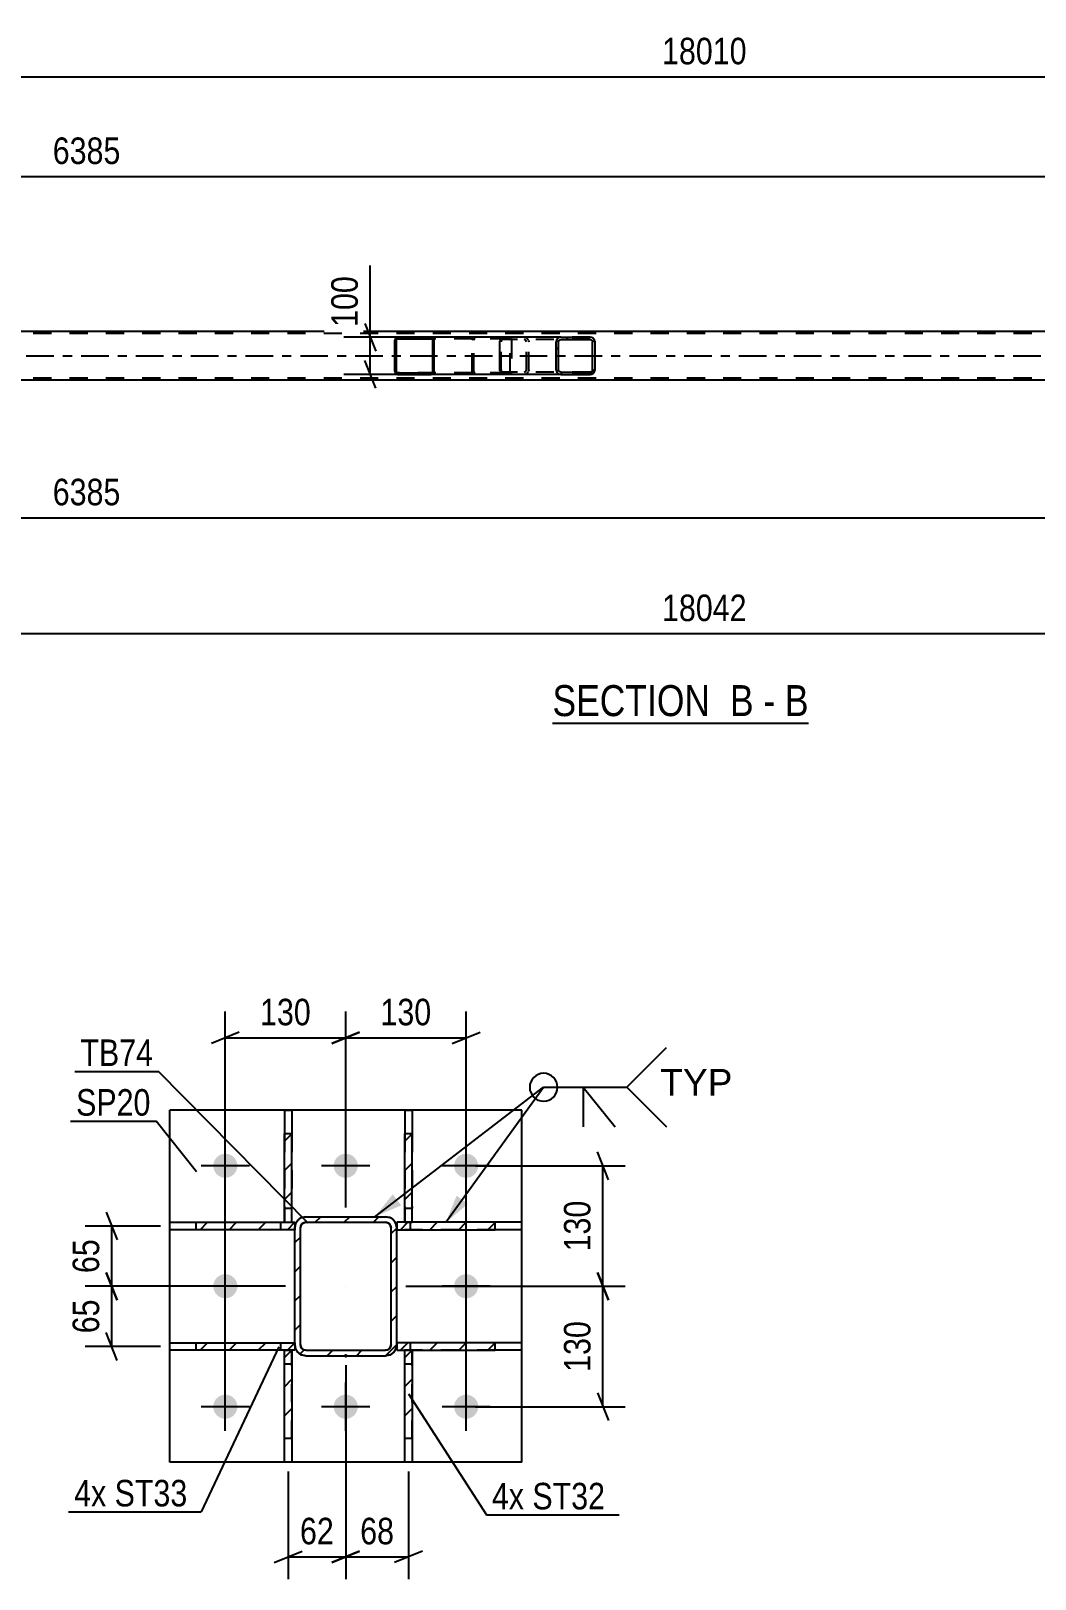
# Model space of a CAD drawing. Header units: millimetres. Extents: x -45 to 796, y -433 to 161.
# Drawn here: x 312.4 to 420.8, y -328 to -161 of the extents above; entities that cross this region are included whole.
import ezdxf

# ---------------------------------------------------------------- set-up
doc = ezdxf.new("R2010")
doc.units = ezdxf.units.MM
doc.linetypes.add('DXK_LINE_DOT2', pattern=[3.9198, 1.9599, -1.9599])
doc.linetypes.add('DXK_LINE_DOT3', pattern=[5.9187, 2.979, -0.9799, 0.9799, -0.9799])
doc.styles.add('Arial', font='arial.ttf', dxfattribs={"height": 0.2})
doc.styles.add('Arial Narrow', font='ARIALN.TTF', dxfattribs={"height": 0.2})

# ---------------------------------------------------------------- blocks, each defined once
blk = doc.blocks.new('Unknown-814760973-12 - 5989')
at = {"color": 6, "linetype": 'Continuous'}
blk.add_line((368.73, -235.67), (396.38, -235.67), dxfattribs=at)
at = {"color": 0, "linetype": 'Continuous'}
for points in [[(386.84, -234.92), (386.84, -231.42), (368.73, -231.42), (368.73, -234.92)], [(390.45, -234.92), (390.45, -231.42), (387.89, -231.42), (387.89, -234.92)], [(392.77, -234.92), (392.77, -231.42), (391.5, -231.42), (391.5, -234.92)], [(396.38, -234.92), (396.38, -231.42), (393.82, -231.42), (393.82, -234.92)]]:
    blk.add_wipeout(points, dxfattribs=at)
at = {"color": 7, "linetype": 'Continuous', "style": 'Arial Narrow'}
for s, p in [('SECTION ', (368.73, -234.92)), ('B', (387.89, -234.92)), ('B', (393.82, -234.92)), ('-', (391.5, -234.92))]:
    blk.add_text(s, height=3.34, dxfattribs=at).set_placement(p)
blk = doc.blocks.new('Part-814760973-6229 - 5989')
at = {"color": 2, "linetype": 'Continuous'}
for p, q in [((714.46, -193.4), (45.58, -193.4)), ((445.34, -198.68), (195.94, -198.68))]:
    blk.add_line(p, q, dxfattribs=at)
at = {"color": 7, "linetype": 'DXK_LINE_DOT2'}
for p, q in [((714.46, -193.64), (45.58, -193.64)), ((714.46, -198.44), (45.58, -198.44))]:
    blk.add_line(p, q, dxfattribs=at)
at = {"color": 7, "linetype": 'DXK_LINE_DOT3'}
blk.add_line((45.58, -196.04), (714.46, -196.04), dxfattribs=at)
blk = doc.blocks.new('Part-814760973-6286 - 5989')
at = {"linetype": 'Continuous'}
h = blk.add_hatch(dxfattribs=at)
h.set_pattern_fill('', scale=0.7, style=0, pattern_type=0)
h.set_pattern_definition([(45, (373.2769, -194.3386), (-1.57154, 1.57154), [])])
h.paths.add_polyline_path([(373.32, -194.52), (373.28, -194.34), (373.17, -194.18), (373, -194.08), (372.81, -194.04), (369.63, -194.04), (369.44, -194.08), (369.27, -194.18), (369.16, -194.34), (369.13, -194.52), (369.13, -197.56), (369.16, -197.75), (369.27, -197.9), (369.44, -198.01), (369.63, -198.04), (372.81, -198.04), (373, -198.01), (373.17, -197.9), (373.28, -197.75), (373.32, -197.56)])
h.paths.add_polyline_path([(373.04, -197.65), (372.99, -197.73), (372.91, -197.78), (372.81, -197.8), (369.63, -197.8), (369.53, -197.78), (369.45, -197.73), (369.4, -197.65), (369.38, -197.56), (369.38, -194.52), (369.4, -194.43), (369.45, -194.35), (369.53, -194.3), (369.63, -194.28), (372.81, -194.28), (372.91, -194.3), (372.99, -194.35), (373.04, -194.43), (373.06, -194.52), (373.06, -197.56)])
at = {"color": 2, "linetype": 'Continuous'}
for p, q in [((363.06, -194.52), (363.08, -194.34)), ((363.06, -197.56), (363.06, -194.52)), ((363.08, -194.34), (363.14, -194.18)), ((363.14, -194.18), (363.22, -194.08)), ((363.22, -194.08), (363.33, -194.04)), ((369.63, -194.04), (363.33, -194.04)), ((369.16, -194.34), (369.13, -194.52)), ((369.13, -197.56), (369.13, -194.52)), ((369.38, -194.52), (369.4, -194.43)), ((369.38, -197.56), (369.38, -194.52)), ((369.4, -194.43), (369.45, -194.35)), ((369.63, -194.04), (369.44, -194.08)), ((369.45, -194.35), (369.53, -194.3)), ((369.53, -194.3), (369.63, -194.28)), ((369.63, -194.04), (372.81, -194.04)), ((369.63, -194.28), (372.81, -194.28)), ((373, -194.08), (372.81, -194.04)), ((372.81, -194.28), (372.91, -194.3)), ((372.91, -194.3), (372.99, -194.35)), ((372.99, -194.35), (373.04, -194.43)), ((373.04, -194.43), (373.06, -194.52)), ((373.06, -197.56), (373.06, -194.52)), ((373.32, -194.52), (373.28, -194.34)), ((373.32, -197.56), (373.32, -194.52)), ((363.08, -197.75), (363.06, -197.56)), ((363.14, -197.9), (363.08, -197.75)), ((363.22, -198.01), (363.14, -197.9)), ((363.33, -198.04), (363.22, -198.01)), ((369.63, -198.04), (363.33, -198.04)), ((369.13, -197.56), (369.16, -197.75)), ((369.4, -197.65), (369.38, -197.56)), ((369.45, -197.73), (369.4, -197.65)), ((369.44, -198.01), (369.63, -198.04)), ((369.53, -197.78), (369.45, -197.73)), ((369.63, -197.8), (369.53, -197.78)), ((369.63, -197.8), (372.81, -197.8)), ((369.63, -198.04), (372.81, -198.04)), ((372.91, -197.78), (372.81, -197.8)), ((372.81, -198.04), (373, -198.01)), ((372.99, -197.73), (372.91, -197.78)), ((373.04, -197.65), (372.99, -197.73)), ((373.06, -197.56), (373.04, -197.65)), ((373.28, -197.75), (373.32, -197.56))]:
    blk.add_line(p, q, dxfattribs=at)
at = {"color": 7, "linetype": 'DXK_LINE_DOT2'}
for p, q in [((363.2, -194.43), (363.19, -194.52)), ((363.19, -197.56), (363.19, -194.52)), ((363.23, -194.35), (363.2, -194.43)), ((363.28, -194.3), (363.23, -194.35)), ((363.33, -194.28), (363.28, -194.3)), ((372.81, -194.28), (363.33, -194.28)), ((364.32, -194.28), (364.32, -194.04)), ((365.66, -194.04), (365.85, -194.08)), ((365.76, -194.3), (365.66, -194.28)), ((365.84, -194.35), (365.76, -194.3)), ((365.89, -194.43), (365.84, -194.35)), ((365.91, -194.52), (365.89, -194.43)), ((365.91, -197.56), (365.91, -194.52)), ((366.13, -194.34), (366.16, -194.52)), ((366.16, -197.56), (366.16, -194.52)), ((372.81, -194.04), (369.63, -194.04)), ((363.19, -197.56), (363.2, -197.65)), ((363.2, -197.65), (363.23, -197.73)), ((363.23, -197.73), (363.28, -197.78)), ((363.28, -197.78), (363.33, -197.8)), ((372.81, -197.8), (363.33, -197.8)), ((364.32, -198.04), (364.32, -197.8)), ((365.66, -197.8), (365.76, -197.78)), ((365.85, -198.01), (365.66, -198.04)), ((365.76, -197.78), (365.84, -197.73)), ((365.84, -197.73), (365.89, -197.65)), ((365.89, -197.65), (365.91, -197.56)), ((366.16, -197.56), (366.13, -197.75)), ((372.81, -198.04), (369.63, -198.04))]:
    blk.add_line(p, q, dxfattribs=at)
for centre, start, end in [((365.68, -194.54), 23.8494, 68.8059), ((365.68, -197.55), 291.1941, 336.1506)]:
    blk.add_arc(centre, 0.492, start, end, dxfattribs=at)
at = {"color": 2, "linetype": 'Continuous'}
for centre, start, end in [((369.61, -194.54), 111.1941, 156.1506), ((372.83, -194.54), 23.8494, 68.8059), ((369.61, -197.55), 203.8494, 248.8059), ((372.83, -197.55), 291.1941, 336.1506)]:
    blk.add_arc(centre, 0.492, start, end, dxfattribs=at)
blk = doc.blocks.new('Part-814760973-6343 - 5989')
at = {"linetype": 'Continuous'}
h = blk.add_hatch(dxfattribs=at)
h.set_pattern_fill('', scale=0.7, style=0, pattern_type=0)
h.set_pattern_definition([(45, (355.9449, -194.2398), (-1.57154, 1.57154), [])])
h.paths.add_polyline_path([(355.97, -194.36), (355.94, -194.24), (355.87, -194.14), (355.76, -194.07), (355.63, -194.04), (352.05, -194.04), (351.92, -194.07), (351.81, -194.14), (351.74, -194.24), (351.71, -194.36), (351.71, -197.72), (351.74, -197.84), (351.81, -197.95), (351.92, -198.02), (352.05, -198.04), (355.63, -198.04), (355.76, -198.02), (355.87, -197.95), (355.94, -197.84), (355.97, -197.72)])
h.paths.add_polyline_path([(355.79, -197.78), (355.75, -197.84), (355.7, -197.87), (355.63, -197.88), (352.05, -197.88), (351.99, -197.87), (351.93, -197.84), (351.9, -197.78), (351.88, -197.72), (351.88, -194.36), (351.9, -194.3), (351.93, -194.25), (351.99, -194.21), (352.05, -194.2), (355.63, -194.2), (355.7, -194.21), (355.75, -194.25), (355.79, -194.3), (355.8, -194.36), (355.8, -197.72)])
at = {"color": 2, "linetype": 'Continuous'}
for p, q in [((351.74, -194.24), (351.71, -194.36)), ((351.71, -197.72), (351.71, -194.36)), ((351.88, -194.36), (351.9, -194.3)), ((351.88, -197.72), (351.88, -194.36)), ((351.9, -194.3), (351.93, -194.25)), ((352.05, -194.04), (351.92, -194.07)), ((351.93, -194.25), (351.99, -194.21)), ((351.99, -194.21), (352.05, -194.2)), ((352.05, -194.04), (355.63, -194.04)), ((352.05, -194.2), (355.63, -194.2)), ((363.33, -194.04), (355.63, -194.04)), ((355.76, -194.07), (355.63, -194.04)), ((355.63, -194.2), (355.7, -194.21)), ((355.7, -194.21), (355.75, -194.25)), ((355.75, -194.25), (355.79, -194.3)), ((355.79, -194.3), (355.8, -194.36)), ((355.8, -197.72), (355.8, -194.36)), ((355.97, -194.36), (355.94, -194.24)), ((355.97, -197.72), (355.97, -194.36)), ((351.71, -197.72), (351.74, -197.84)), ((351.9, -197.78), (351.88, -197.72)), ((351.93, -197.84), (351.9, -197.78)), ((351.92, -198.02), (352.05, -198.04)), ((351.99, -197.87), (351.93, -197.84)), ((352.05, -197.88), (351.99, -197.87)), ((352.05, -197.88), (355.63, -197.88)), ((352.05, -198.04), (355.63, -198.04)), ((355.7, -197.87), (355.63, -197.88)), ((355.63, -198.04), (355.76, -198.02)), ((363.33, -198.04), (355.63, -198.04)), ((355.75, -197.84), (355.7, -197.87)), ((355.79, -197.78), (355.75, -197.84)), ((355.8, -197.72), (355.79, -197.78)), ((355.94, -197.84), (355.97, -197.72))]:
    blk.add_line(p, q, dxfattribs=at)
at = {"color": 7, "linetype": 'DXK_LINE_DOT2'}
for p, q in [((355.63, -194.04), (352.05, -194.04)), ((363.98, -194.2), (352.05, -194.2)), ((360.06, -194.36), (360.09, -194.24)), ((360.06, -197.72), (360.06, -194.36)), ((360.25, -194.3), (360.23, -194.36)), ((360.23, -197.72), (360.23, -194.36)), ((360.28, -194.25), (360.25, -194.3)), ((360.27, -194.07), (360.4, -194.04)), ((360.34, -194.21), (360.28, -194.25)), ((360.4, -194.2), (360.34, -194.21)), ((363.98, -194.04), (363.33, -194.04)), ((363.98, -194.04), (364.11, -194.07)), ((364.04, -194.21), (363.98, -194.2)), ((364.1, -194.25), (364.04, -194.21)), ((364.14, -194.3), (364.1, -194.25)), ((364.15, -194.36), (364.14, -194.3)), ((364.15, -197.72), (364.15, -194.36)), ((364.29, -194.24), (364.32, -194.34)), ((364.32, -194.34), (364.32, -194.36)), ((364.32, -194.36), (364.32, -197.72)), ((363.98, -197.88), (352.05, -197.88)), ((355.63, -198.04), (352.05, -198.04)), ((360.09, -197.84), (360.06, -197.72)), ((360.23, -197.72), (360.25, -197.78)), ((360.25, -197.78), (360.28, -197.84)), ((360.4, -198.04), (360.27, -198.02)), ((360.28, -197.84), (360.3, -197.84)), ((360.3, -197.84), (360.34, -197.87)), ((360.34, -197.87), (360.4, -197.88)), ((363.98, -198.04), (363.33, -198.04)), ((363.98, -197.88), (364.04, -197.87)), ((364.11, -198.02), (363.98, -198.04)), ((364.04, -197.87), (364.1, -197.84)), ((364.1, -197.84), (364.14, -197.78)), ((364.14, -197.78), (364.15, -197.72)), ((364.32, -197.72), (364.29, -197.84))]:
    blk.add_line(p, q, dxfattribs=at)
at = {"color": 2, "linetype": 'Continuous'}
for centre, start, end in [((352.04, -194.38), 110.7583, 155.68), ((355.64, -194.38), 24.32, 69.2417), ((352.04, -197.71), 204.32, 249.2417), ((355.64, -197.71), 290.7583, 335.68)]:
    blk.add_arc(centre, 0.331, start, end, dxfattribs=at)
at = {"color": 7, "linetype": 'DXK_LINE_DOT2'}
for centre, start, end in [((360.39, -194.38), 110.7583, 155.68), ((360.39, -197.71), 204.32, 249.2417), ((363.99, -197.71), 290.7583, 335.68)]:
    blk.add_arc(centre, 0.331, start, end, dxfattribs=at)
blk = doc.blocks.new('Part-814760973-2307 - 2176')
at = {"linetype": 'Continuous'}
h = blk.add_hatch(dxfattribs=at)
h.set_pattern_fill('', scale=0.7, style=0, pattern_type=0)
h.set_pattern_definition([(45, (353.5912, -303.3426), (-1.57154, 1.57154), [])])
h.paths.add_polyline_path([(353.59, -312.89), (353.59, -303.34), (352.79, -303.34), (352.79, -312.89)])
at = {"color": 7, "linetype": 'DXK_LINE_DOT2'}
for p, q in [((352.79, -304.84), (352.79, -303.34)), ((352.79, -303.34), (353.59, -303.34)), ((353.59, -312.89), (353.59, -303.34)), ((352.79, -304.84), (353.59, -304.84)), ((352.79, -312.89), (352.79, -304.84))]:
    blk.add_line(p, q, dxfattribs=at)
at = {"color": 2, "linetype": 'Continuous'}
for p, q in [((352.79, -312.89), (352.79, -303.34)), ((352.79, -303.34), (353.59, -303.34)), ((353.59, -303.34), (353.59, -312.89)), ((352.79, -315.45), (352.79, -312.89)), ((353.59, -312.89), (352.79, -312.89)), ((353.59, -312.89), (353.59, -315.45)), ((353.59, -315.45), (352.79, -315.45))]:
    blk.add_line(p, q, dxfattribs=at)
blk = doc.blocks.new('Part-814760973-2292 - 2176')
at = {"linetype": 'Continuous'}
h = blk.add_hatch(dxfattribs=at)
h.set_pattern_fill('', scale=0.7, style=0, pattern_type=0)
h.set_pattern_definition([(45, (340.5918, -303.3426), (-1.57154, 1.57154), [])])
h.paths.add_polyline_path([(340.59, -312.89), (340.59, -303.34), (339.79, -303.34), (339.79, -312.89)])
at = {"color": 7, "linetype": 'DXK_LINE_DOT2'}
for p, q in [((339.79, -304.84), (339.79, -303.34)), ((339.79, -303.34), (340.59, -303.34)), ((340.59, -312.89), (340.59, -303.34)), ((339.79, -304.84), (340.59, -304.84)), ((339.79, -312.89), (339.79, -304.84))]:
    blk.add_line(p, q, dxfattribs=at)
at = {"color": 2, "linetype": 'Continuous'}
for p, q in [((339.79, -312.89), (339.79, -303.34)), ((339.79, -303.34), (340.59, -303.34)), ((340.59, -303.34), (340.59, -312.89)), ((339.79, -315.45), (339.79, -312.89)), ((340.59, -312.89), (339.79, -312.89)), ((340.59, -312.89), (340.59, -315.45)), ((340.59, -315.45), (339.79, -315.45))]:
    blk.add_line(p, q, dxfattribs=at)
blk = doc.blocks.new('Bolt-814760973-2268 - 2176')
at = {"linetype": 'Continuous'}
for points in [[(332.11, -283.45, -1), (334.71, -283.45, -1)], [(345.11, -283.45, -1), (347.71, -283.45, -1)], [(358.11, -283.45, -1), (360.71, -283.45, -1)], [(332.11, -296.45, -1), (334.71, -296.45, -1)], [(358.11, -296.45, -1), (360.71, -296.45, -1)], [(332.11, -309.45, -1), (334.71, -309.45, -1)], [(345.11, -309.45, -1), (347.71, -309.45, -1)], [(358.11, -309.45, -1), (360.71, -309.45, -1)]]:
    blk.add_hatch(color=1, dxfattribs=at).paths.add_polyline_path(points)
at = {"color": 1, "linetype": 'Continuous'}
for p, q in [((333.41, -286.05), (333.41, -280.85)), ((346.41, -286.05), (346.41, -280.85)), ((359.41, -286.05), (359.41, -280.85)), ((336.01, -283.45), (330.81, -283.45)), ((349.01, -283.45), (343.81, -283.45)), ((362.01, -283.45), (356.81, -283.45)), ((333.41, -299.05), (333.41, -293.85)), ((359.41, -299.05), (359.41, -293.85)), ((336.01, -296.45), (330.81, -296.45)), ((362.01, -296.45), (356.81, -296.45)), ((333.41, -312.05), (333.41, -306.85)), ((346.41, -312.05), (346.41, -306.85)), ((359.41, -312.05), (359.41, -306.85)), ((336.01, -309.45), (330.81, -309.45)), ((349.01, -309.45), (343.81, -309.45)), ((362.01, -309.45), (356.81, -309.45))]:
    blk.add_line(p, q, dxfattribs=at)
blk = doc.blocks.new('Part-814760973-2308 - 2176')
at = {"linetype": 'Continuous'}
h = blk.add_hatch(dxfattribs=at)
h.set_pattern_fill('', scale=0.7, style=0, pattern_type=0)
h.set_pattern_definition([(45, (340.9066, -302.5527), (-1.57154, 1.57154), [])])
h.paths.add_polyline_path([(340.91, -303.35), (340.91, -302.55), (330.26, -302.55), (330.26, -303.35)])
at = {"color": 2, "linetype": 'Continuous'}
for p, q in [((327.41, -303.35), (327.41, -302.55)), ((327.41, -302.55), (330.26, -302.55)), ((330.26, -303.35), (327.41, -303.35)), ((330.26, -302.55), (340.91, -302.55)), ((330.26, -303.35), (330.26, -302.55)), ((340.91, -303.35), (330.26, -303.35)), ((340.91, -302.55), (340.91, -303.35))]:
    blk.add_line(p, q, dxfattribs=at)
at = {"color": 7, "linetype": 'DXK_LINE_DOT2'}
for p, q in [((330.26, -302.55), (340.91, -302.55)), ((340.91, -303.35), (330.26, -303.35)), ((339.41, -303.35), (339.41, -302.55)), ((340.91, -302.55), (340.91, -303.35))]:
    blk.add_line(p, q, dxfattribs=at)
blk = doc.blocks.new('Part-814760973-2287 - 2176')
at = {"color": 2, "linetype": 'Continuous'}
for p, q in [((327.41, -315.45), (327.41, -277.45)), ((365.41, -277.45), (327.41, -277.45)), ((365.41, -315.45), (365.41, -277.45)), ((365.41, -315.45), (327.41, -315.45))]:
    blk.add_line(p, q, dxfattribs=at)
blk = doc.blocks.new('Part-814760973-2309 - 2176')
at = {"linetype": 'Continuous'}
h = blk.add_hatch(dxfattribs=at)
h.set_pattern_fill('', scale=0.7, style=0, pattern_type=0)
h.set_pattern_definition([(45, (340.9066, -289.5527), (-1.57154, 1.57154), [])])
h.paths.add_polyline_path([(340.91, -290.35), (340.91, -289.55), (330.26, -289.55), (330.26, -290.35)])
at = {"color": 2, "linetype": 'Continuous'}
for p, q in [((327.41, -290.35), (327.41, -289.55)), ((327.41, -289.55), (330.26, -289.55)), ((330.26, -290.35), (327.41, -290.35)), ((330.26, -289.55), (340.91, -289.55)), ((330.26, -290.35), (330.26, -289.55)), ((340.91, -290.35), (330.26, -290.35)), ((340.91, -289.55), (340.91, -290.35))]:
    blk.add_line(p, q, dxfattribs=at)
at = {"color": 7, "linetype": 'DXK_LINE_DOT2'}
for p, q in [((330.26, -289.55), (340.91, -289.55)), ((340.91, -290.35), (330.26, -290.35)), ((339.41, -290.35), (339.41, -289.55)), ((340.91, -289.55), (340.91, -290.35))]:
    blk.add_line(p, q, dxfattribs=at)
blk = doc.blocks.new('Part-814760973-2324 - 2176')
at = {"linetype": 'Continuous'}
h = blk.add_hatch(dxfattribs=at)
h.set_pattern_fill('', scale=0.7, style=0, pattern_type=0)
h.set_pattern_definition([(45, (362.5547, -302.5525), (-1.57154, 1.57154), [])])
h.paths.add_polyline_path([(362.55, -303.35), (362.55, -302.55), (351.91, -302.55), (351.91, -303.35)])
at = {"color": 7, "linetype": 'DXK_LINE_DOT2'}
for p, q in [((362.55, -302.55), (351.91, -302.55)), ((351.91, -302.55), (351.91, -303.35)), ((362.55, -303.35), (351.91, -303.35)), ((353.41, -303.35), (353.41, -302.55))]:
    blk.add_line(p, q, dxfattribs=at)
at = {"color": 2, "linetype": 'Continuous'}
for p, q in [((362.55, -302.55), (351.91, -302.55)), ((351.91, -302.55), (351.91, -303.35)), ((351.91, -303.35), (362.55, -303.35)), ((365.41, -302.55), (362.55, -302.55)), ((362.55, -303.35), (362.55, -302.55)), ((365.41, -303.35), (362.55, -303.35)), ((365.41, -303.35), (365.41, -302.55))]:
    blk.add_line(p, q, dxfattribs=at)
blk = doc.blocks.new('Part-814760973-2329 - 2176')
at = {"linetype": 'Continuous'}
h = blk.add_hatch(dxfattribs=at)
h.set_pattern_fill('', scale=0.7, style=0, pattern_type=0)
h.set_pattern_definition([(45, (362.5547, -289.5525), (-1.57154, 1.57154), [])])
h.paths.add_polyline_path([(362.55, -290.35), (362.55, -289.55), (351.91, -289.55), (351.91, -290.35)])
at = {"color": 7, "linetype": 'DXK_LINE_DOT2'}
for p, q in [((362.55, -289.55), (351.91, -289.55)), ((351.91, -289.55), (351.91, -290.35)), ((362.55, -290.35), (351.91, -290.35)), ((353.41, -290.35), (353.41, -289.55))]:
    blk.add_line(p, q, dxfattribs=at)
at = {"color": 2, "linetype": 'Continuous'}
for p, q in [((362.55, -289.55), (351.91, -289.55)), ((351.91, -289.55), (351.91, -290.35)), ((351.91, -290.35), (362.55, -290.35)), ((365.41, -289.55), (362.55, -289.55)), ((362.55, -290.35), (362.55, -289.55)), ((365.41, -290.35), (362.55, -290.35)), ((365.41, -290.35), (365.41, -289.55))]:
    blk.add_line(p, q, dxfattribs=at)
blk = doc.blocks.new('Part-814760973-2334 - 2176')
at = {"linetype": 'Continuous'}
h = blk.add_hatch(dxfattribs=at)
h.set_pattern_fill('', scale=0.7, style=0, pattern_type=0)
h.set_pattern_definition([(45, (340.5913, -280.0063), (-1.57154, 1.57154), [])])
h.paths.add_polyline_path([(340.59, -289.54), (340.59, -280.01), (339.79, -280.01), (339.79, -289.54)])
at = {"color": 2, "linetype": 'Continuous'}
for p, q in [((339.79, -277.45), (339.79, -280.01)), ((339.79, -277.45), (340.59, -277.45)), ((340.59, -277.45), (340.59, -280.01)), ((339.79, -289.54), (339.79, -280.01)), ((340.59, -280.01), (339.79, -280.01)), ((340.59, -289.54), (340.59, -280.01)), ((339.79, -289.54), (340.59, -289.54))]:
    blk.add_line(p, q, dxfattribs=at)
at = {"color": 7, "linetype": 'DXK_LINE_DOT2'}
for p, q in [((339.79, -280.01), (339.79, -289.54)), ((340.59, -280.01), (340.59, -288.04)), ((339.79, -288.04), (340.59, -288.04)), ((340.59, -289.54), (340.59, -288.04)), ((339.79, -289.54), (340.59, -289.54))]:
    blk.add_line(p, q, dxfattribs=at)
blk = doc.blocks.new('Part-814760973-2339 - 2176')
at = {"linetype": 'Continuous'}
h = blk.add_hatch(dxfattribs=at)
h.set_pattern_fill('', scale=0.7, style=0, pattern_type=0)
h.set_pattern_definition([(45, (353.5907, -280.0063), (-1.57154, 1.57154), [])])
h.paths.add_polyline_path([(353.59, -289.54), (353.59, -280.01), (352.79, -280.01), (352.79, -289.54)])
at = {"color": 2, "linetype": 'Continuous'}
for p, q in [((352.79, -277.45), (352.79, -280.01)), ((352.79, -277.45), (353.59, -277.45)), ((353.59, -277.45), (353.59, -280.01)), ((352.79, -289.54), (352.79, -280.01)), ((353.59, -280.01), (352.79, -280.01)), ((353.59, -289.54), (353.59, -280.01)), ((352.79, -289.54), (353.59, -289.54))]:
    blk.add_line(p, q, dxfattribs=at)
at = {"color": 7, "linetype": 'DXK_LINE_DOT2'}
for p, q in [((352.79, -280.01), (352.79, -289.54)), ((353.59, -280.01), (353.59, -288.04)), ((352.79, -288.04), (353.59, -288.04)), ((353.59, -289.54), (353.59, -288.04)), ((352.79, -289.54), (353.59, -289.54))]:
    blk.add_line(p, q, dxfattribs=at)
blk = doc.blocks.new('Part-814760973-2345 - 2176')
at = {"linetype": 'Continuous'}
h = blk.add_hatch(dxfattribs=at)
h.set_pattern_fill('', scale=0.7, style=0, pattern_type=0)
h.set_pattern_definition([(45, (351.9066, -302.75), (-1.57154, 1.57154), [])])
h.paths.add_polyline_path([(351.82, -303.21), (351.91, -302.75), (351.91, -290.15), (351.82, -289.69), (351.56, -289.3), (351.17, -289.04), (350.71, -288.95), (342.11, -288.95), (341.65, -289.04), (341.26, -289.3), (341, -289.69), (340.91, -290.15), (340.91, -302.75), (341, -303.21), (341.26, -303.6), (341.65, -303.86), (342.11, -303.95), (350.71, -303.95), (351.17, -303.86), (351.56, -303.6)])
h.paths.add_polyline_path([(350.94, -303.3), (350.71, -303.35), (342.11, -303.35), (341.88, -303.3), (341.68, -303.17), (341.55, -302.98), (341.51, -302.75), (341.51, -290.15), (341.55, -289.92), (341.68, -289.73), (341.88, -289.6), (342.11, -289.55), (350.71, -289.55), (350.94, -289.6), (351.13, -289.73), (351.26, -289.92), (351.31, -290.15), (351.31, -302.75), (351.26, -302.98), (351.13, -303.17)])
blk.add_hatch(color=30, dxfattribs=at).paths.add_polyline_path([(346.41, -304.05, -1), (346.41, -303.85, -1)])
at = {"color": 7, "linetype": 'DXK_LINE_DOT2'}
for p, q in [((341.65, -289.04), (342.11, -288.95)), ((342.11, -288.95), (350.71, -288.95)), ((350.71, -288.95), (351.17, -289.04)), ((340.91, -290.15), (341, -289.69)), ((340.91, -302.75), (340.91, -290.15)), ((341.55, -289.92), (341.51, -290.15)), ((341.51, -302.75), (341.51, -290.15)), ((341.68, -289.73), (341.55, -289.92)), ((341.88, -289.6), (341.68, -289.73)), ((342.11, -289.55), (341.88, -289.6)), ((342.11, -289.55), (350.71, -289.55)), ((350.94, -289.6), (350.71, -289.55)), ((351.13, -289.73), (350.94, -289.6)), ((351.26, -289.92), (351.13, -289.73)), ((351.31, -290.15), (351.26, -289.92)), ((351.31, -302.75), (351.31, -290.15)), ((351.82, -289.69), (351.91, -290.15)), ((351.91, -302.75), (351.91, -290.15)), ((341, -303.21), (340.91, -302.75)), ((341.51, -302.75), (341.55, -302.98)), ((341.55, -302.98), (341.68, -303.17)), ((342.11, -303.95), (341.65, -303.86)), ((341.68, -303.17), (341.88, -303.3)), ((341.88, -303.3), (342.11, -303.35)), ((342.11, -303.35), (350.71, -303.35)), ((342.11, -303.95), (350.71, -303.95)), ((350.71, -303.35), (350.94, -303.3)), ((351.17, -303.86), (350.71, -303.95)), ((350.94, -303.3), (351.13, -303.17)), ((351.13, -303.17), (351.26, -302.98)), ((351.26, -302.98), (351.31, -302.75)), ((351.91, -302.75), (351.82, -303.21))]:
    blk.add_line(p, q, dxfattribs=at)
at = {"color": 2, "linetype": 'Continuous'}
for p, q in [((342.11, -288.95), (341.65, -289.04)), ((342.11, -288.95), (350.71, -288.95)), ((351.17, -289.04), (350.71, -288.95)), ((341, -289.69), (340.91, -290.15)), ((340.91, -302.75), (340.91, -290.15)), ((341.51, -290.15), (341.55, -289.92)), ((341.51, -302.75), (341.51, -290.15)), ((341.55, -289.92), (341.68, -289.73)), ((341.68, -289.73), (341.88, -289.6)), ((341.88, -289.6), (342.11, -289.55)), ((342.11, -289.55), (350.71, -289.55)), ((350.71, -289.55), (350.94, -289.6)), ((350.94, -289.6), (351.13, -289.73)), ((351.13, -289.73), (351.26, -289.92)), ((351.26, -289.92), (351.31, -290.15)), ((351.31, -302.75), (351.31, -290.15)), ((351.91, -290.15), (351.82, -289.69)), ((351.91, -302.75), (351.91, -290.15)), ((340.91, -302.75), (341, -303.21)), ((341.55, -302.98), (341.51, -302.75)), ((341.68, -303.17), (341.55, -302.98)), ((341.65, -303.86), (342.11, -303.95)), ((341.88, -303.3), (341.68, -303.17)), ((342.11, -303.35), (341.88, -303.3)), ((342.11, -303.35), (350.71, -303.35)), ((342.11, -303.95), (350.71, -303.95)), ((350.94, -303.3), (350.71, -303.35)), ((350.71, -303.95), (351.17, -303.86)), ((351.13, -303.17), (350.94, -303.3)), ((351.26, -302.98), (351.13, -303.17)), ((351.31, -302.75), (351.26, -302.98)), ((351.82, -303.21), (351.91, -302.75))]:
    blk.add_line(p, q, dxfattribs=at)
at = {"color": 7, "linetype": 'DXK_LINE_DOT3'}
blk.add_line((346.41, -296.45), (346.41, -296.45), dxfattribs=at)
at = {"color": 30, "linetype": 'DXK_LINE_DOT3'}
blk.add_line((346.41, -303.95), (346.41, -303.95), dxfattribs=at)
at = {"color": 30, "linetype": 'Continuous'}
blk.add_circle((346.41, -303.95), 0.1, dxfattribs=at)
at = {"color": 7, "linetype": 'DXK_LINE_DOT2'}
for centre, start, end in [((342.11, -290.15), 112.5, 157.5), ((350.71, -290.15), 22.5, 67.5), ((342.11, -302.75), 202.5, 247.5), ((350.71, -302.75), 292.5, 337.5)]:
    blk.add_arc(centre, 1.2, start, end, dxfattribs=at)
at = {"color": 2, "linetype": 'Continuous'}
for centre, start, end in [((342.11, -290.15), 112.5, 157.5), ((350.71, -290.15), 22.5, 67.5), ((342.11, -302.75), 202.5, 247.5), ((350.71, -302.75), 292.5, 337.5)]:
    blk.add_arc(centre, 1.2, start, end, dxfattribs=at)
blk = doc.blocks.new('StraightDimension-814760973-11910 - 5989')
at = {"color": 7, "linetype": 'Continuous'}
for p, q in [((348.46, -192.54), (349.66, -195.54)), ((359.06, -194.04), (346.21, -194.04)), ((349.06, -198.04), (349.06, -194.04)), ((349.66, -199.54), (348.46, -196.54)), ((359.06, -198.04), (346.21, -198.04))]:
    blk.add_line(p, q, dxfattribs=at)
at = {"color": 0}
blk.add_wipeout([(348.31, -186.83), (344.11, -186.83), (344.11, -193.52), (348.31, -193.52)], dxfattribs=at)
at = {"color": 7, "linetype": 'Continuous'}
blk.add_line((349.06, -194.04), (349.06, -186.31), dxfattribs=at)
blk.add_line((349.06, -194.04), (349.06, -186.31), dxfattribs=at)
at = {"color": 3, "style": 'Arial Narrow'}
blk.add_text('100', height=2.863, rotation=90.0002, dxfattribs=at).set_placement((347.71, -192.92))
blk = doc.blocks.new('StraightDimension-814760973-6436 - 5989')
at = {"color": 7, "linetype": 'Continuous'}
blk.add_line((45.58, -165.93), (724.68, -165.93), dxfattribs=at)
at = {"color": 0}
blk.add_wipeout([(390.3, -165.18), (390.3, -160.98), (379.96, -160.98), (379.96, -165.18)], dxfattribs=at)
at = {"color": 3, "style": 'Arial Narrow'}
blk.add_text('18010', height=2.863, dxfattribs=at).set_placement((380.56, -164.58))
blk = doc.blocks.new('StraightDimension-814760973-6367 - 5989')
at = {"color": 7, "linetype": 'Continuous'}
blk.add_line((190.74, -176.69), (446.14, -176.69), dxfattribs=at)
at = {"color": 0}
blk.add_wipeout([(322.69, -175.94), (322.69, -171.74), (314.18, -171.74), (314.18, -175.94)], dxfattribs=at)
at = {"color": 3, "style": 'Arial Narrow'}
blk.add_text('6385', height=2.863, dxfattribs=at).set_placement((314.78, -175.34))
blk = doc.blocks.new('StraightDimension-814760973-6388 - 5989')
at = {"color": 7, "linetype": 'Continuous'}
blk.add_line((190.74, -213.52), (446.14, -213.52), dxfattribs=at)
at = {"color": 0}
blk.add_wipeout([(322.69, -212.77), (322.69, -208.57), (314.18, -208.57), (314.18, -212.77)], dxfattribs=at)
at = {"color": 3, "style": 'Arial Narrow'}
blk.add_text('6385', height=2.863, dxfattribs=at).set_placement((314.78, -212.17))
blk = doc.blocks.new('StraightDimension-814760973-6457 - 5989')
at = {"color": 7, "linetype": 'Continuous'}
blk.add_line((44.94, -226.02), (725.32, -226.02), dxfattribs=at)
at = {"color": 0}
blk.add_wipeout([(390.3, -225.27), (390.3, -221.07), (379.96, -221.07), (379.96, -225.27)], dxfattribs=at)
at = {"color": 3, "style": 'Arial Narrow'}
blk.add_text('18042', height=2.863, dxfattribs=at).set_placement((380.56, -224.67))
blk = doc.blocks.new('StraightDimension-814760973-2438 - 2176')
at = {"color": 7, "linetype": 'Continuous'}
for p, q in [((320.54, -294.95), (321.74, -297.95)), ((339.91, -296.45), (318.29, -296.45)), ((321.14, -302.95), (321.14, -296.45)), ((321.74, -304.45), (320.54, -301.45)), ((326.41, -302.95), (318.29, -302.95))]:
    blk.add_line(p, q, dxfattribs=at)
at = {"color": 0}
blk.add_wipeout([(320.39, -297.27), (316.19, -297.27), (316.19, -302.13), (320.39, -302.13)], dxfattribs=at)
at = {"color": 3, "style": 'Arial Narrow'}
blk.add_text('65', height=2.863, rotation=90.0002, dxfattribs=at).set_placement((319.79, -301.53))
blk = doc.blocks.new('StraightDimension-814760973-2419 - 2176')
at = {"color": 7, "linetype": 'Continuous'}
for p, q in [((333.41, -308.45), (333.41, -266.79)), ((346.41, -287.95), (346.41, -266.79)), ((334.91, -269.04), (331.91, -270.24)), ((333.41, -269.64), (346.41, -269.64)), ((344.91, -270.24), (347.91, -269.04))]:
    blk.add_line(p, q, dxfattribs=at)
at = {"color": 0}
blk.add_wipeout([(343.25, -268.89), (343.25, -264.69), (336.56, -264.69), (336.56, -268.89)], dxfattribs=at)
at = {"color": 3, "style": 'Arial Narrow'}
blk.add_text('130', height=2.863, dxfattribs=at).set_placement((337.16, -268.29))
blk = doc.blocks.new('StraightDimension-814760973-2481 - 2176')
at = {"color": 7, "linetype": 'Continuous'}
for p, q in [((346.41, -304.95), (346.41, -328.05)), ((353.19, -316.45), (353.19, -328.05)), ((344.91, -326.25), (347.91, -325.05)), ((346.41, -325.65), (353.19, -325.65)), ((354.69, -325.05), (351.69, -326.25))]:
    blk.add_line(p, q, dxfattribs=at)
at = {"color": 0}
blk.add_wipeout([(352.23, -324.9), (352.23, -320.7), (347.37, -320.7), (347.37, -324.9)], dxfattribs=at)
at = {"color": 3, "style": 'Arial Narrow'}
blk.add_text('68', height=2.863, dxfattribs=at).set_placement((347.97, -324.3))
blk = doc.blocks.new('StraightDimension-814760973-2428 - 2176')
at = {"color": 7, "linetype": 'Continuous'}
for p, q in [((346.41, -287.95), (346.41, -266.79)), ((359.41, -308.45), (359.41, -266.79)), ((347.91, -269.04), (344.91, -270.24)), ((346.41, -269.64), (359.41, -269.64)), ((357.91, -270.24), (360.91, -269.04))]:
    blk.add_line(p, q, dxfattribs=at)
at = {"color": 0}
blk.add_wipeout([(356.25, -268.89), (356.25, -264.69), (349.56, -264.69), (349.56, -268.89)], dxfattribs=at)
at = {"color": 3, "style": 'Arial Narrow'}
blk.add_text('130', height=2.863, dxfattribs=at).set_placement((350.16, -268.29))
blk = doc.blocks.new('StraightDimension-814760973-2444 - 2176')
at = {"color": 7, "linetype": 'Continuous'}
for p, q in [((320.54, -288.45), (321.74, -291.45)), ((326.41, -289.95), (318.29, -289.95)), ((321.14, -296.45), (321.14, -289.95)), ((321.74, -297.95), (320.54, -294.95)), ((339.91, -296.45), (318.29, -296.45))]:
    blk.add_line(p, q, dxfattribs=at)
at = {"color": 0}
blk.add_wipeout([(320.39, -290.77), (316.19, -290.77), (316.19, -295.63), (320.39, -295.63)], dxfattribs=at)
at = {"color": 3, "style": 'Arial Narrow'}
blk.add_text('65', height=2.863, rotation=90.0002, dxfattribs=at).set_placement((319.79, -295.03))
blk = doc.blocks.new('StraightDimension-814760973-2451 - 2176')
at = {"color": 7, "linetype": 'Continuous'}
for p, q in [((374.78, -284.95), (373.58, -281.95)), ((360.41, -283.45), (376.58, -283.45)), ((374.18, -296.45), (374.18, -283.45)), ((373.58, -294.95), (374.78, -297.95)), ((352.91, -296.45), (376.58, -296.45))]:
    blk.add_line(p, q, dxfattribs=at)
at = {"color": 0}
blk.add_wipeout([(373.43, -286.61), (369.23, -286.61), (369.23, -293.29), (373.43, -293.29)], dxfattribs=at)
at = {"color": 3, "style": 'Arial Narrow'}
blk.add_text('130', height=2.863, rotation=90.0002, dxfattribs=at).set_placement((372.83, -292.69))
blk = doc.blocks.new('StraightDimension-814760973-2461 - 2176')
at = {"color": 7, "linetype": 'Continuous'}
for p, q in [((374.78, -297.95), (373.58, -294.95)), ((352.91, -296.45), (376.58, -296.45)), ((374.18, -309.45), (374.18, -296.45)), ((373.58, -307.95), (374.78, -310.95)), ((360.41, -309.45), (376.58, -309.45))]:
    blk.add_line(p, q, dxfattribs=at)
at = {"color": 0}
blk.add_wipeout([(373.43, -299.61), (369.23, -299.61), (369.23, -306.29), (373.43, -306.29)], dxfattribs=at)
at = {"color": 3, "style": 'Arial Narrow'}
blk.add_text('130', height=2.863, rotation=90.0002, dxfattribs=at).set_placement((372.83, -305.69))
blk = doc.blocks.new('StraightDimension-814760973-2472 - 2176')
at = {"color": 7, "linetype": 'Continuous'}
for p, q in [((346.41, -304.95), (346.41, -328.05)), ((340.19, -316.45), (340.19, -328.05)), ((338.69, -326.25), (341.69, -325.05)), ((340.19, -325.65), (346.41, -325.65)), ((347.91, -325.05), (344.91, -326.25))]:
    blk.add_line(p, q, dxfattribs=at)
at = {"color": 0}
blk.add_wipeout([(345.73, -324.9), (345.73, -320.7), (340.87, -320.7), (340.87, -324.9)], dxfattribs=at)
at = {"color": 3, "style": 'Arial Narrow'}
blk.add_text('62', height=2.863, dxfattribs=at).set_placement((341.47, -324.3))
blk = doc.blocks.new('Mark-814760973-2283 - 2176')
at = {"color": 0}
blk.add_wipeout([(325.34, -278.04), (325.34, -275.04), (317.3, -275.04), (317.3, -278.04)], dxfattribs=at)
blk.add_wipeout([(325.34, -278.04), (325.34, -275.04), (317.3, -275.04), (317.3, -278.04)], dxfattribs=at)
at = {"color": 30, "linetype": 'Continuous'}
for p in [(316.7, -278.64), (330.29, -284.11)]:
    blk.add_line(p, (325.94, -278.64), dxfattribs=at)
at = {"color": 3, "style": 'Arial Narrow'}
blk.add_text('SP20', height=2.863, dxfattribs=at).set_placement((317.3, -278.04))
blk = doc.blocks.new('Mark-814760973-2341 - 2176')
at = {"color": 0}
blk.add_wipeout([(325.61, -272.68), (325.61, -269.68), (317.76, -269.68), (317.76, -272.68)], dxfattribs=at)
blk.add_wipeout([(325.61, -272.68), (325.61, -269.68), (317.76, -269.68), (317.76, -272.68)], dxfattribs=at)
at = {"color": 30, "linetype": 'Continuous'}
for p in [(317.16, -273.28), (342.36, -289.66)]:
    blk.add_line(p, (326.21, -273.28), dxfattribs=at)
at = {"color": 3, "style": 'Arial Narrow'}
blk.add_text('TB74', height=2.863, dxfattribs=at).set_placement((317.76, -272.68))
blk = doc.blocks.new('WeldMark-814760973-2490 - 2176')
at = {"linetype": 'Continuous'}
for points in [[(352.4, -287.72), (349.56, -288.95), (351.48, -286.53)], [(359.6, -287.56), (357.23, -289.55), (358.38, -286.68)]]:
    blk.add_hatch(color=30, dxfattribs=at).paths.add_polyline_path(points)
at = {"color": 30, "linetype": 'Continuous'}
for p, q in [((349.56, -288.95), (367.77, -274.97)), ((357.23, -289.55), (367.77, -274.97)), ((367.77, -274.97), (376.77, -274.97))]:
    blk.add_line(p, q, dxfattribs=at)
at = {"color": 3, "linetype": 'Continuous'}
for q in [(375.48, -279.26), (372.05, -279.26)]:
    blk.add_line((372.05, -274.97), q, dxfattribs=at)
for start, end in [(90, 270), (270, 90)]:
    blk.add_arc((367.77, -274.97), 1.5, start, end, dxfattribs=at)
at = {"color": 0, "linetype": 'Continuous'}
blk.add_wipeout([(388.14, -275.87), (388.14, -272.87), (380.37, -272.87), (380.37, -275.87)], dxfattribs=at)
blk.add_wipeout([(388.14, -275.87), (388.14, -272.87), (380.37, -272.87), (380.37, -275.87)], dxfattribs=at)
at = {"color": 3, "linetype": 'Continuous'}
for q in [(381.05, -270.68), (381.05, -279.26)]:
    blk.add_line((376.77, -274.97), q, dxfattribs=at)
at = {"color": 3, "linetype": 'Continuous', "style": 'Arial'}
blk.add_text('TYP', height=2.865, dxfattribs=at).set_placement((380.37, -275.87))
blk = doc.blocks.new('MarkSet-814760973-2548 - 2176')
at = {"color": 0}
for points in [[(365.66, -320.53), (365.66, -317.53), (362.19, -317.53), (362.19, -320.53)], [(374.42, -320.53), (374.42, -317.53), (366.56, -317.53), (366.56, -320.53)]]:
    blk.add_wipeout(points, dxfattribs=at)
for points in [[(365.66, -320.53), (365.66, -317.53), (362.19, -317.53), (362.19, -320.53)], [(374.42, -320.53), (374.42, -317.53), (366.56, -317.53), (366.56, -320.53)]]:
    blk.add_wipeout(points, dxfattribs=at)
at = {"color": 30, "linetype": 'Continuous'}
for p, q in [((353.17, -308.05), (361.59, -321.13)), ((361.59, -321.13), (375.92, -321.13))]:
    blk.add_line(p, q, dxfattribs=at)
at = {"color": 3, "style": 'Arial Narrow'}
for s, p in [('4x', (362.19, -320.53)), ('ST32', (366.56, -320.53))]:
    blk.add_text(s, height=2.863, dxfattribs=at).set_placement(p)
blk = doc.blocks.new('MarkSet-814760973-2578 - 2176')
at = {"color": 30, "linetype": 'Continuous'}
blk.add_line((339.18, -302.98), (330.82, -320.81), dxfattribs=at)
at = {"color": 0}
for points in [[(320.56, -320.21), (320.56, -317.21), (317.09, -317.21), (317.09, -320.21)], [(329.32, -320.21), (329.32, -317.21), (321.46, -317.21), (321.46, -320.21)]]:
    blk.add_wipeout(points, dxfattribs=at)
for points in [[(320.56, -320.21), (320.56, -317.21), (317.09, -317.21), (317.09, -320.21)], [(329.32, -320.21), (329.32, -317.21), (321.46, -317.21), (321.46, -320.21)]]:
    blk.add_wipeout(points, dxfattribs=at)
at = {"color": 30, "linetype": 'Continuous'}
blk.add_line((316.49, -320.81), (330.82, -320.81), dxfattribs=at)
at = {"color": 3, "style": 'Arial Narrow'}
for s, p in [('4x', (317.09, -320.21)), ('ST33', (321.46, -320.21))]:
    blk.add_text(s, height=2.863, dxfattribs=at).set_placement(p)

msp = doc.modelspace()

# ---------------------------------------------------------------- block references
for name in ['Part-814760973-6229 - 5989', 'Part-814760973-6343 - 5989', 'Part-814760973-6286 - 5989', 'StraightDimension-814760973-6388 - 5989', 'Unknown-814760973-12 - 5989', 'Part-814760973-2287 - 2176', 'Part-814760973-2334 - 2176', 'Part-814760973-2339 - 2176', 'Bolt-814760973-2268 - 2176', 'Part-814760973-2345 - 2176', 'Part-814760973-2309 - 2176', 'Part-814760973-2329 - 2176', 'Part-814760973-2308 - 2176', 'Part-814760973-2292 - 2176', 'Part-814760973-2324 - 2176', 'Part-814760973-2307 - 2176']:
    msp.add_blockref(name, (0, 0))

# ---------------------------------------------------------------- next in the draw order: block references
for name in ['StraightDimension-814760973-11910 - 5989', 'StraightDimension-814760973-6457 - 5989', 'Mark-814760973-2283 - 2176', 'StraightDimension-814760973-2438 - 2176']:
    msp.add_blockref(name, (0, 0))

# ---------------------------------------------------------------- next in the draw order: block references
for name in ['StraightDimension-814760973-6436 - 5989', 'StraightDimension-814760973-2419 - 2176']:
    msp.add_blockref(name, (0, 0))

# ---------------------------------------------------------------- next in the draw order: block references
for name in ['StraightDimension-814760973-6367 - 5989', 'StraightDimension-814760973-2444 - 2176', 'StraightDimension-814760973-2481 - 2176']:
    msp.add_blockref(name, (0, 0))

# ---------------------------------------------------------------- next in the draw order: block references
for name in ['StraightDimension-814760973-2428 - 2176', 'Mark-814760973-2341 - 2176']:
    msp.add_blockref(name, (0, 0))

# ---------------------------------------------------------------- next in the draw order: block references
for name in ['StraightDimension-814760973-2451 - 2176', 'StraightDimension-814760973-2472 - 2176']:
    msp.add_blockref(name, (0, 0))

# ---------------------------------------------------------------- next in the draw order: block references
for name in ['WeldMark-814760973-2490 - 2176', 'StraightDimension-814760973-2461 - 2176', 'MarkSet-814760973-2578 - 2176']:
    msp.add_blockref(name, (0, 0))

# ---------------------------------------------------------------- next in the draw order: block references
msp.add_blockref('MarkSet-814760973-2548 - 2176', (0, 0))

doc.saveas('drawing.dxf')
